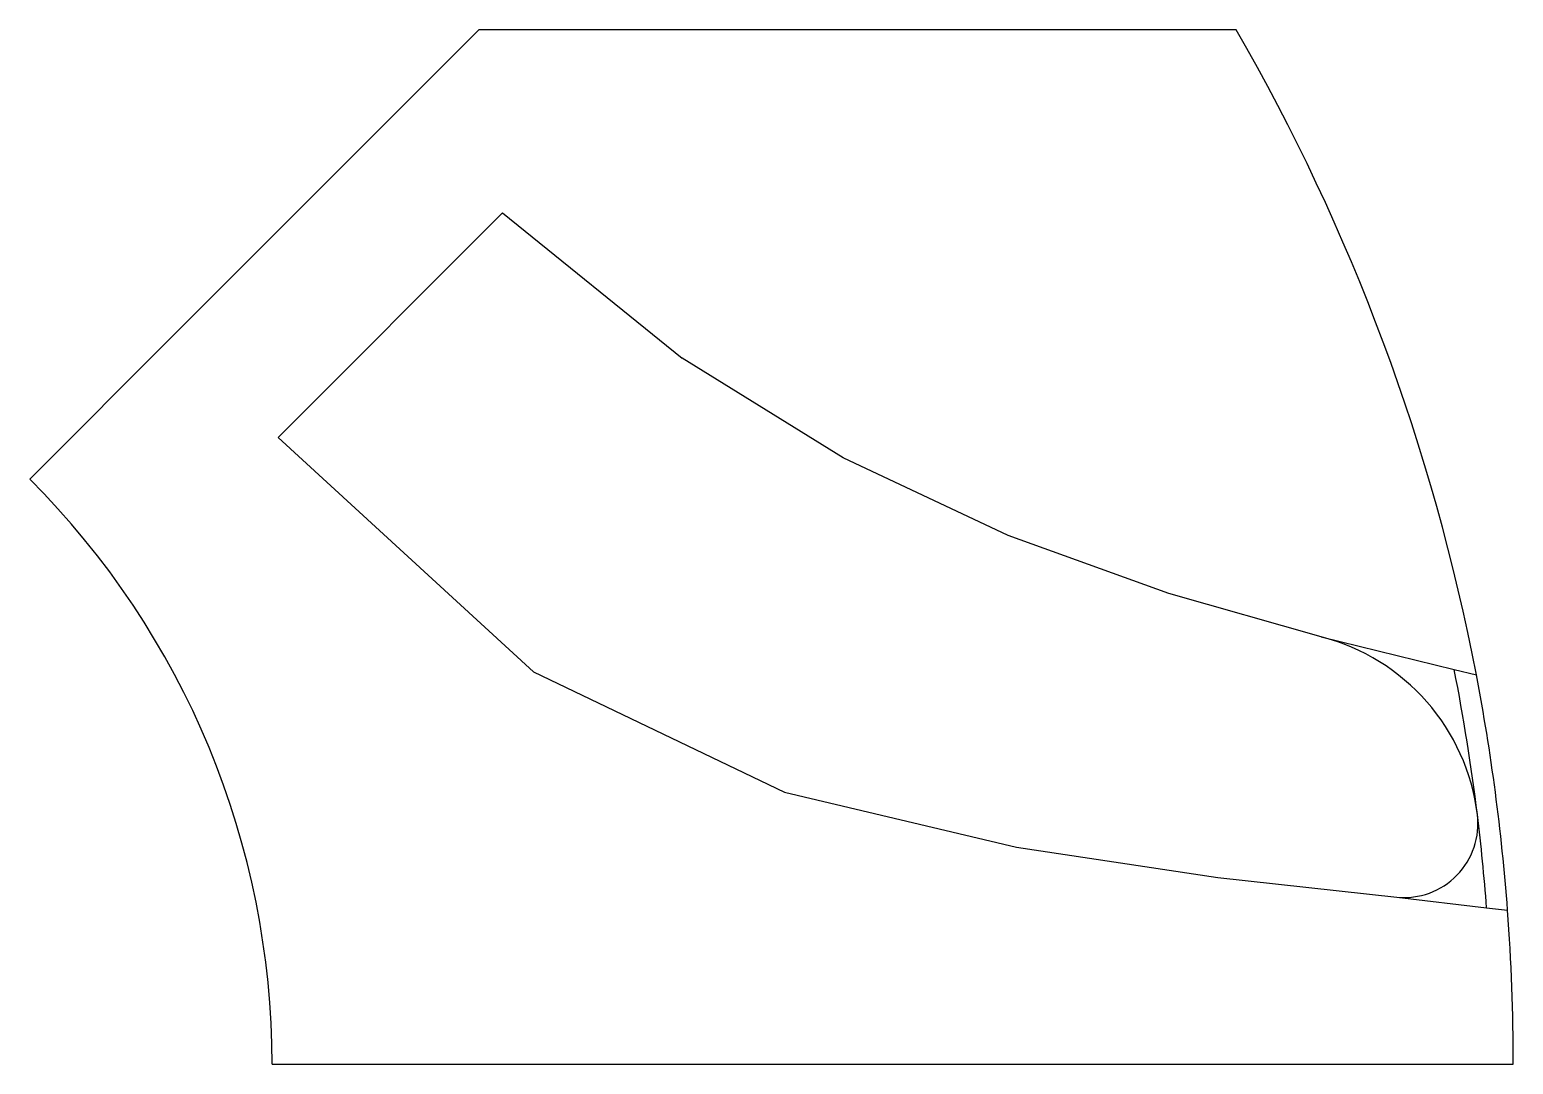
# Model space of a CAD drawing. Extents: x 0.0283 to 0.1, y 0 to 0.05.
import ezdxf

# ---------------------------------------------------------------- set-up
doc = ezdxf.new("R2010")
doc.units = 0
doc.layers.add('default', color=7, linetype='CONTINUOUS')

msp = doc.modelspace()

# ---------------------------------------------------------------- linework, layer by layer
at = {"layer": 'default'}
for p, q in [((0.045962, 0.045962), (0.05, 0.05)), ((0.086603, 0.05), (0.05, 0.05)), ((0.045962, 0.045962), (0.035355, 0.035355)), ((0.051142, 0.041142), (0.040298, 0.030298)), ((0.051142, 0.041142), (0.05983, 0.034126)), ((0.028284, 0.028284), (0.035355, 0.035355)), ((0.067612, 0.029308), (0.05983, 0.034126)), ((0.040298, 0.030298), (0.052643, 0.018973)), ((0.075584, 0.025555), (0.067612, 0.029308)), ((0.083348, 0.022756), (0.075584, 0.025555)), ((0.090716, 0.020653), (0.083348, 0.022756)), ((0.090716, 0.020653), (0.097144, 0.019082)), ((0.052643, 0.018973), (0.064768, 0.01316)), ((0.097144, 0.019082), (0.098213, 0.018821)), ((0.064768, 0.01316), (0.07598, 0.010489)), ((0.07598, 0.010489), (0.085713, 0.009029)), ((0.085713, 0.009029), (0.094375, 0.008077)), ((0.094375, 0.008077), (0.09871, 0.007569)), ((0.09871, 0.007569), (0.099722, 0.007451)), ((0.04, 0), (0.099, 0)), ((0.099, 0), (0.1, 0))]:
    msp.add_line(p, q, dxfattribs=at)
for centre, radius, start, end in [((-0, -0), 0.1, 10.848375, 30), ((-0, -0), 0.04, 0, 45), ((0.088196, 0.010829), 0.010142, 7.000026, 75.613305), ((-0, 0), 0.099, 7, 11.113383), ((-0, 0), 0.1, 4.272902, 10.848375), ((0.094719, 0.01163), 0.00357, 264.479457, 7), ((0, -0), 0.099, 4.384904, 7), ((0, -0), 0.1, 0, 4.272902)]:
    msp.add_arc(centre, radius, start, end, dxfattribs=at)

doc.saveas('drawing.dxf')
